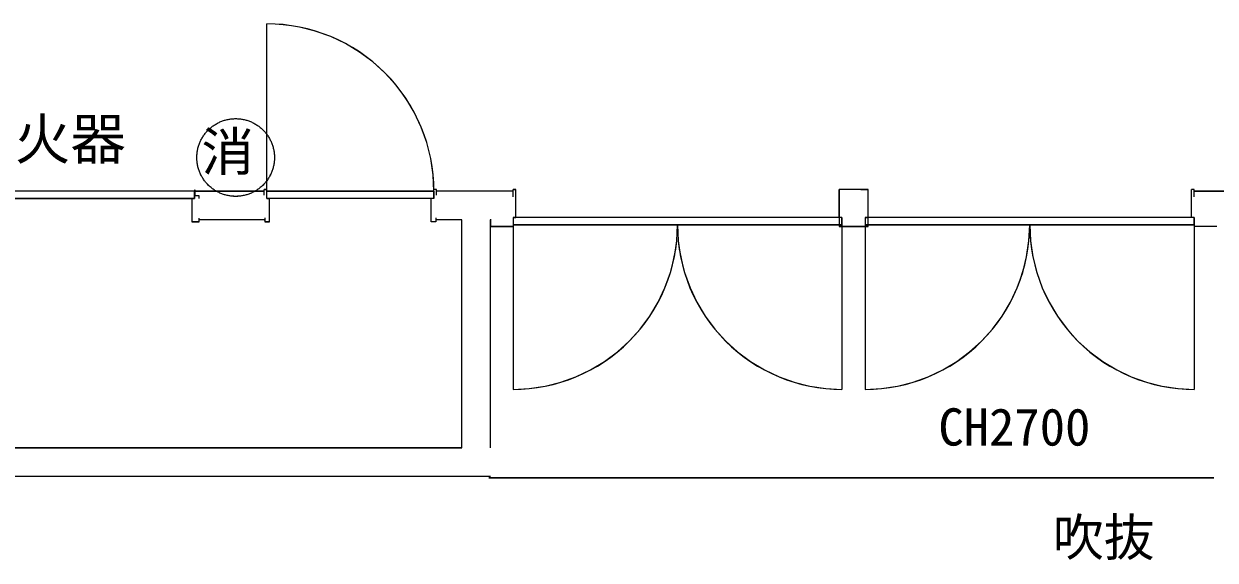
# Model space of a CAD drawing. Units: millimetres, scale not verified. Extents: x -26608 to 26608, y -19482 to 19482.
# Drawn here: x -2395 to 4234, y -10680 to -7700 of the extents above; entities that cross this region are included whole.
import ezdxf
from ezdxf.enums import TextEntityAlignment as Align

# ---------------------------------------------------------------- set-up
doc = ezdxf.new("R2010")
doc.units = ezdxf.units.MM
doc.header["$LTSCALE"] = 100
doc.layers.add('0-1___', color=7, linetype='Continuous', lineweight=18)
doc.layers.add('0-3_220418_3__________________', color=7, linetype='Continuous', lineweight=18)
doc.styles.add('ＭＳ ゴシック', font='')
doc.styles.get('ＭＳ ゴシック').set_extended_font_data('MS Gothic')

# ---------------------------------------------------------------- blocks, each defined once
blk = doc.blocks.new('____')
at = {"layer": '0-1___'}
for q in [(2944, -8538.5), (2784, -8744.5)]:
    blk.add_line((2944, -8744.5), q, dxfattribs=at)
at = {"layer": '0-1___', "color": 5}
blk.add_line((4867.5, -10140.5), (834, -10140.5), dxfattribs=at)
at = {"layer": '0-1___', "color": 1}
for points in [[(-744.6, -8228.3), (-741.3, -8224.2), (-737.9, -8220.1), (-734.3, -8216.2), (-730.7, -8212.3), (-727, -8208.5), (-723.2, -8204.8), (-719.4, -8201.2), (-715.4, -8197.7), (-711.3, -8194.2), (-707.2, -8190.9), (-703, -8187.7), (-698.7, -8184.6), (-694.3, -8181.6), (-689.9, -8178.7), (-685.3, -8175.9), (-680.8, -8173.3), (-676.1, -8170.7), (-671.4, -8168.3), (-666.7, -8165.9), (-661.8, -8163.7), (-657, -8161.7), (-652, -8159.7), (-647.1, -8157.8), (-642.1, -8156.1), (-637, -8154.5), (-631.9, -8153), (-626.8, -8151.7), (-621.6, -8150.5), (-616.4, -8149.4), (-611.2, -8148.4), (-606, -8147.5), (-600.7, -8146.8), (-595.5, -8146.2), (-590.2, -8145.8), (-584.9, -8145.5), (-579.6, -8145.3), (-574.3, -8145.2), (-569, -8145.3), (-563.7, -8145.5)], [(-563.7, -8145.5), (-558.4, -8145.8), (-553.1, -8146.2), (-547.9, -8146.8), (-542.6, -8147.5), (-537.4, -8148.4), (-532.2, -8149.4), (-527, -8150.5), (-521.8, -8151.7), (-516.7, -8153), (-511.6, -8154.5), (-506.5, -8156.1), (-501.5, -8157.8), (-496.6, -8159.7), (-491.6, -8161.7), (-486.8, -8163.7), (-481.9, -8165.9), (-477.2, -8168.3), (-472.5, -8170.7), (-467.8, -8173.3), (-463.3, -8175.9), (-458.7, -8178.7), (-454.3, -8181.6), (-449.9, -8184.6), (-445.6, -8187.7), (-441.4, -8190.9), (-437.3, -8194.2), (-433.2, -8197.7), (-429.2, -8201.2), (-425.4, -8204.8), (-421.6, -8208.5), (-417.9, -8212.3), (-414.3, -8216.2), (-410.7, -8220.1), (-407.3, -8224.2), (-404, -8228.3), (-400.8, -8232.5), (-397.7, -8236.8), (-394.7, -8241.2), (-391.8, -8245.6)], [(-781, -8423.9), (-782.5, -8418.8), (-783.8, -8413.7), (-785.1, -8408.5), (-786.1, -8403.3), (-787.1, -8398.1), (-788, -8392.9), (-788.7, -8387.7), (-789.3, -8382.4), (-789.7, -8377.1), (-790, -8371.8), (-790.2, -8366.5), (-790.3, -8361.2), (-790.2, -8355.9), (-790, -8350.6), (-789.7, -8345.3), (-789.3, -8340), (-788.7, -8334.8), (-788, -8329.5), (-787.1, -8324.3), (-786.1, -8319.1), (-785.1, -8313.9), (-783.8, -8308.7), (-782.5, -8303.6), (-781, -8298.5), (-779.4, -8293.5), (-777.7, -8288.4), (-775.8, -8283.5), (-773.9, -8278.5), (-771.8, -8273.7), (-769.6, -8268.9), (-767.2, -8264.1), (-764.8, -8259.4), (-762.2, -8254.7), (-759.6, -8250.2), (-756.8, -8245.6), (-753.9, -8241.2), (-750.9, -8236.8), (-747.8, -8232.5), (-744.6, -8228.3)], [(-391.8, -8245.6), (-389, -8250.2), (-386.4, -8254.7), (-383.8, -8259.4), (-381.4, -8264.1), (-379, -8268.9), (-376.8, -8273.7), (-374.7, -8278.5), (-372.8, -8283.5), (-370.9, -8288.4), (-369.2, -8293.5), (-367.6, -8298.5), (-366.1, -8303.6), (-364.8, -8308.7), (-363.5, -8313.9), (-362.5, -8319.1), (-361.5, -8324.3), (-360.6, -8329.5), (-359.9, -8334.8), (-359.3, -8340), (-358.9, -8345.3), (-358.6, -8350.6), (-358.4, -8355.9)], [(-358.4, -8355.9), (-358.3, -8361.2), (-358.4, -8366.5), (-358.6, -8371.8), (-358.9, -8377.1), (-359.3, -8382.4), (-359.9, -8387.7), (-360.6, -8392.9), (-361.5, -8398.1), (-362.5, -8403.3), (-363.5, -8408.5), (-364.8, -8413.7), (-366.1, -8418.8), (-367.6, -8423.9), (-369.2, -8429), (-370.9, -8434), (-372.8, -8438.9), (-374.7, -8443.9), (-376.8, -8448.7), (-379, -8453.6), (-381.4, -8458.3), (-383.8, -8463), (-386.4, -8467.7), (-389, -8472.3), (-391.8, -8476.8), (-394.7, -8481.2), (-397.7, -8485.6), (-400.8, -8489.9), (-404, -8494.1), (-407.3, -8498.2), (-410.7, -8502.3), (-414.3, -8506.3), (-417.9, -8510.2), (-421.6, -8513.9), (-425.4, -8517.6), (-429.2, -8521.3), (-433.2, -8524.8), (-437.3, -8528.2), (-441.4, -8531.5), (-445.6, -8534.7)], [(-642.1, -8566.3), (-647.1, -8564.6), (-652, -8562.7), (-657, -8560.8), (-661.8, -8558.7), (-666.7, -8556.5), (-671.4, -8554.1), (-676.1, -8551.7), (-680.8, -8549.1), (-685.3, -8546.5), (-689.9, -8543.7), (-694.3, -8540.8), (-698.7, -8537.8), (-703, -8534.7), (-707.2, -8531.5), (-711.3, -8528.2), (-715.4, -8524.8), (-719.4, -8521.3), (-723.2, -8517.6), (-727, -8513.9), (-730.7, -8510.2), (-734.3, -8506.3), (-737.9, -8502.3), (-741.3, -8498.2), (-744.6, -8494.1), (-747.8, -8489.9), (-750.9, -8485.6), (-753.9, -8481.2), (-756.8, -8476.8), (-759.6, -8472.3), (-762.2, -8467.7), (-764.8, -8463), (-767.2, -8458.3), (-769.6, -8453.6), (-771.8, -8448.7), (-773.9, -8443.9), (-775.8, -8438.9), (-777.7, -8434), (-779.4, -8429), (-781, -8423.9)], [(-445.6, -8534.7), (-449.9, -8537.8), (-454.3, -8540.8), (-458.7, -8543.7), (-463.3, -8546.5), (-467.8, -8549.1), (-472.5, -8551.7), (-477.2, -8554.1), (-481.9, -8556.5), (-486.8, -8558.7), (-491.6, -8560.8), (-496.6, -8562.7), (-501.5, -8564.6), (-506.5, -8566.3), (-511.6, -8567.9), (-516.7, -8569.4), (-521.8, -8570.7), (-527, -8572), (-532.2, -8573.1), (-537.4, -8574), (-542.6, -8574.9), (-547.9, -8575.6), (-553.1, -8576.2), (-558.4, -8576.6), (-563.7, -8576.9), (-569, -8577.1), (-574.3, -8577.2), (-579.6, -8577.1), (-584.9, -8576.9), (-590.2, -8576.6), (-595.5, -8576.2), (-600.7, -8575.6), (-606, -8574.9), (-611.2, -8574), (-616.4, -8573.1), (-621.6, -8572), (-626.8, -8570.7), (-631.9, -8569.4), (-637, -8567.9), (-642.1, -8566.3)]]:
    blk.add_lwpolyline(points, dxfattribs=at)
at = {"layer": '0-1___'}
blk.add_lwpolyline([(2944, -8538.5), (2784, -8538.5), (2784, -8744.5)], dxfattribs=at)
at = {"layer": '0-3_220418_3__________________'}
for p, q in [((-401, -8548.5), (-401, -7618.5)), ((-803, -8548.5), (-1933, -8548.5)), ((-803, -8589), (-803, -8548.5)), ((-416, -8548.5), (-799, -8548.5)), ((-401, -8538.5), (-416, -8538.5)), ((-416, -8570.5), (-416, -8538.5)), ((-401, -8588.5), (-401, -8538.5)), ((-401, -8588.5), (-401, -8548.5)), ((529, -8548.5), (-401, -8548.5)), ((529, -8588.5), (529, -8538.5)), ((544, -8538.5), (529, -8538.5)), ((529, -8548.5), (529, -8588.5)), ((544, -8570.5), (544, -8538.5)), ((969, -8548.5), (544, -8548.5)), ((984, -8538.5), (969, -8538.5)), ((969, -8579), (969, -8538.5)), ((984, -8694.5), (984, -8538.5)), ((2784, -8694.5), (2784, -8538.5)), ((2944, -8694.5), (2944, -8538.5)), ((4744, -8694.5), (4744, -8538.5)), ((4759, -8538.5), (4744, -8538.5)), ((4759, -8579), (4759, -8538.5)), ((5184, -8548.5), (4759, -8548.5)), ((-803, -8589), (-1933, -8589)), ((-818, -8589), (-818, -8718)), ((529, -8588.5), (-401, -8588.5)), ((-386, -8718), (-386, -8588.5)), ((514, -8718), (514, -8588.5)), ((-778, -8718), (-818, -8718)), ((-778, -8718), (-778, -8698)), ((-411, -8708), (-778, -8708)), ((-411, -8695.5), (-411, -8718)), ((-386, -8718), (-411, -8718)), ((539, -8718), (514, -8718)), ((539, -8695.5), (539, -8718)), ((683.5, -8708), (539, -8708)), ((683.5, -9973.5), (683.5, -8708)), ((844, -8704), (844, -8744.5)), ((844, -9973.5), (844, -8708)), ((969, -8744.5), (844, -8744.5)), ((969, -8694.5), (969, -8744.5)), ((2799, -8694.5), (969, -8694.5)), ((969, -8694.5), (969, -8734.5)), ((969, -8734.5), (969, -9649.5)), ((2799, -8734.5), (969, -8734.5)), ((2799, -8694.5), (2799, -8744.5)), ((2799, -8734.5), (2799, -8694.5)), ((2799, -8734.5), (2799, -9649.5)), ((2929, -8694.5), (2929, -8744.5)), ((4759, -8734.5), (2929, -8734.5)), ((4759, -8694.5), (4759, -8744.5)), ((4759, -8734.5), (4759, -8694.5)), ((4759, -8734.5), (4759, -9649.5)), ((4884, -8744.5), (4759, -8744.5)), ((683.5, -9973.5), (-2305.5, -9973.5)), ((844.5, -10134.5), (-5616.5, -10134.5))]:
    blk.add_line(p, q, dxfattribs=at)
for points in [[(529, -8548.5), (524.5, -8457.4), (511.1, -8367.1), (488.9, -8278.6), (458.2, -8192.6), (419.1, -8110.1), (372.2, -8031.8), (317.9, -7958.5), (256.6, -7890.9), (188.9, -7829.6), (115.6, -7775.3), (37.4, -7728.3), (-45.2, -7689.3), (-131.1, -7658.6), (-219.6, -7636.4), (-309.9, -7623), (-401, -7618.5)], [(-778, -8589), (-778, -8574), (-799, -8574), (-799, -8543.5), (-803, -8543.5), (-803, -8589)], [(969, -9649.5), (1058.6, -9645.1), (1147.5, -9631.9), (1234.6, -9610.1), (1319.1, -9579.9), (1400.3, -9541.5), (1477.3, -9495.3), (1549.4, -9441.8), (1616, -9381.5), (1676.3, -9315), (1729.7, -9242.9), (1775.9, -9165.9), (1814.3, -9084.7), (1844.6, -9000.1), (1866.4, -8913), (1879.5, -8824.2), (1884, -8734.5)], [(1884, -8734.5), (1888.4, -8824.2), (1901.5, -8913), (1923.4, -9000.1), (1953.6, -9084.7), (1992, -9165.9), (2038.2, -9242.9), (2091.6, -9315), (2152, -9381.5), (2218.5, -9441.8), (2290.6, -9495.3), (2367.6, -9541.5), (2448.8, -9579.9), (2533.3, -9610.1), (2620.4, -9631.9), (2709.3, -9645.1), (2799, -9649.5)], [(4759, -8694.5), (2929, -8694.5), (2929, -8734.5)], [(2929, -8734.5), (2929, -9649.5), (3018.6, -9645.1), (3107.5, -9631.9), (3194.6, -9610.1), (3279.1, -9579.9), (3360.3, -9541.5), (3437.3, -9495.3), (3509.4, -9441.8), (3576, -9381.5), (3636.3, -9315), (3689.7, -9242.9), (3735.9, -9165.9), (3774.3, -9084.7), (3804.6, -9000.1), (3826.4, -8913), (3839.5, -8824.2), (3844, -8734.5)], [(3844, -8734.5), (3848.4, -8824.2), (3861.5, -8913), (3883.4, -9000.1), (3913.6, -9084.7), (3952, -9165.9), (3998.2, -9242.9), (4051.6, -9315), (4112, -9381.5), (4178.5, -9441.8), (4250.6, -9495.3), (4327.6, -9541.5), (4408.8, -9579.9), (4493.3, -9610.1), (4580.4, -9631.9), (4669.3, -9645.1), (4759, -9649.5)]]:
    blk.add_lwpolyline(points, dxfattribs=at)

msp = doc.modelspace()

# ---------------------------------------------------------------- linework, layer by layer
at = {"layer": '0-1___', "color": 5}
msp.add_line((192.1, -10222.6), (4225.7, -10222.6), dxfattribs=at)
at = {"layer": '0-1___', "color": 1}
for points in [[(-1383.1, -8306.2), (-1379.7, -8302.2), (-1376.2, -8298.2), (-1372.5, -8294.3), (-1368.8, -8290.5), (-1365, -8286.8), (-1361.2, -8283.2), (-1357.2, -8279.7), (-1353.1, -8276.3), (-1349, -8273), (-1344.8, -8269.8), (-1340.5, -8266.6), (-1336.1, -8263.7), (-1331.7, -8260.8), (-1327.2, -8258), (-1322.6, -8255.3), (-1317.9, -8252.8), (-1313.2, -8250.3), (-1308.5, -8248), (-1303.6, -8245.8), (-1298.8, -8243.7), (-1293.8, -8241.7), (-1288.9, -8239.9), (-1283.9, -8238.2), (-1278.8, -8236.5), (-1273.7, -8235.1), (-1268.6, -8233.7), (-1263.4, -8232.5), (-1258.2, -8231.4), (-1253, -8230.4), (-1247.8, -8229.6), (-1242.5, -8228.9), (-1237.3, -8228.3), (-1232, -8227.8), (-1226.7, -8227.5), (-1221.4, -8227.3), (-1216.1, -8227.2), (-1210.8, -8227.3), (-1205.5, -8227.5), (-1200.2, -8227.8)], [(-1200.2, -8227.8), (-1194.9, -8228.3), (-1189.7, -8228.9), (-1184.4, -8229.6), (-1179.2, -8230.4), (-1174, -8231.4), (-1168.8, -8232.5), (-1163.6, -8233.7), (-1158.5, -8235.1), (-1153.4, -8236.5), (-1148.4, -8238.2), (-1143.3, -8239.9), (-1138.4, -8241.7), (-1133.4, -8243.7), (-1128.6, -8245.8), (-1123.8, -8248), (-1119, -8250.3), (-1114.3, -8252.8), (-1109.6, -8255.3), (-1105.1, -8258), (-1100.5, -8260.8), (-1096.1, -8263.7), (-1091.7, -8266.6), (-1087.4, -8269.8), (-1083.2, -8273), (-1079.1, -8276.3), (-1075, -8279.7), (-1071.1, -8283.2), (-1067.2, -8286.8), (-1063.4, -8290.5), (-1059.7, -8294.3), (-1056.1, -8298.2), (-1052.6, -8302.2), (-1049.1, -8306.2), (-1045.8, -8310.4), (-1042.6, -8314.6), (-1039.5, -8318.9), (-1036.5, -8323.2), (-1033.6, -8327.7), (-1030.8, -8332.2)], [(-1424.3, -8500.9), (-1425.6, -8495.7), (-1426.9, -8490.6), (-1428, -8485.4), (-1428.9, -8480.2), (-1429.8, -8474.9), (-1430.5, -8469.7), (-1431.1, -8464.4), (-1431.5, -8459.1), (-1431.8, -8453.8), (-1432, -8448.5), (-1432.1, -8443.2), (-1432, -8437.9), (-1431.8, -8432.6), (-1431.5, -8427.4), (-1431.1, -8422.1), (-1430.5, -8416.8), (-1429.8, -8411.6), (-1428.9, -8406.3), (-1428, -8401.1), (-1426.9, -8395.9), (-1425.6, -8390.8), (-1424.3, -8385.6), (-1422.8, -8380.5), (-1421.2, -8375.5), (-1419.5, -8370.5), (-1417.6, -8365.5), (-1415.7, -8360.6), (-1413.6, -8355.7), (-1411.4, -8350.9), (-1409, -8346.1), (-1406.6, -8341.4), (-1404, -8336.8), (-1401.4, -8332.2), (-1398.6, -8327.7), (-1395.7, -8323.2), (-1392.7, -8318.9), (-1389.6, -8314.6), (-1386.4, -8310.4), (-1383.1, -8306.2)], [(-1030.8, -8332.2), (-1028.2, -8336.8), (-1025.6, -8341.4), (-1023.2, -8346.1), (-1020.8, -8350.9), (-1018.6, -8355.7), (-1016.6, -8360.6), (-1014.6, -8365.5), (-1012.7, -8370.5), (-1011, -8375.5), (-1009.4, -8380.5), (-1007.9, -8385.6), (-1006.6, -8390.8), (-1005.4, -8395.9), (-1004.3, -8401.1), (-1003.3, -8406.3), (-1002.4, -8411.6), (-1001.7, -8416.8), (-1001.1, -8422.1), (-1000.7, -8427.4), (-1000.4, -8432.6), (-1000.2, -8437.9), (-1000.1, -8443.2)], [(-1000.1, -8443.2), (-1000.2, -8448.5), (-1000.4, -8453.8), (-1000.7, -8459.1), (-1001.1, -8464.4), (-1001.7, -8469.7), (-1002.4, -8474.9), (-1003.3, -8480.2), (-1004.3, -8485.4), (-1005.4, -8490.6), (-1006.6, -8495.7), (-1007.9, -8500.9), (-1009.4, -8505.9), (-1011, -8511), (-1012.7, -8516), (-1014.6, -8521), (-1016.6, -8525.9), (-1018.6, -8530.8), (-1020.8, -8535.6), (-1023.2, -8540.4), (-1025.6, -8545.1), (-1028.2, -8549.7), (-1030.8, -8554.3), (-1033.6, -8558.8), (-1036.5, -8563.3), (-1039.5, -8567.6), (-1042.6, -8571.9), (-1045.8, -8576.1), (-1049.1, -8580.3), (-1052.6, -8584.3), (-1056.1, -8588.3), (-1059.7, -8592.2), (-1063.4, -8596), (-1067.2, -8599.7), (-1071.1, -8603.3), (-1075, -8606.8), (-1079.1, -8610.2), (-1083.2, -8613.5), (-1087.4, -8616.7), (-1091.7, -8619.8)], [(-1288.9, -8646.6), (-1293.8, -8644.8), (-1298.8, -8642.8), (-1303.6, -8640.7), (-1308.5, -8638.5), (-1313.2, -8636.2), (-1317.9, -8633.7), (-1322.6, -8631.2), (-1327.2, -8628.5), (-1331.7, -8625.7), (-1336.1, -8622.8), (-1340.5, -8619.8), (-1344.8, -8616.7), (-1349, -8613.5), (-1353.1, -8610.2), (-1357.2, -8606.8), (-1361.2, -8603.3), (-1365, -8599.7), (-1368.8, -8596), (-1372.5, -8592.2), (-1376.2, -8588.3), (-1379.7, -8584.3), (-1383.1, -8580.3), (-1386.4, -8576.1), (-1389.6, -8571.9), (-1392.7, -8567.6), (-1395.7, -8563.3), (-1398.6, -8558.8), (-1401.4, -8554.3), (-1404, -8549.7), (-1406.6, -8545.1), (-1409, -8540.4), (-1411.4, -8535.6), (-1413.6, -8530.8), (-1415.7, -8525.9), (-1417.6, -8521), (-1419.5, -8516), (-1421.2, -8511), (-1422.8, -8505.9), (-1424.3, -8500.9)], [(-1091.7, -8619.8), (-1096.1, -8622.8), (-1100.5, -8625.7), (-1105.1, -8628.5), (-1109.6, -8631.2), (-1114.3, -8633.7), (-1119, -8636.2), (-1123.8, -8638.5), (-1128.6, -8640.7), (-1133.4, -8642.8), (-1138.4, -8644.8), (-1143.3, -8646.6), (-1148.4, -8648.3), (-1153.4, -8649.9), (-1158.5, -8651.4), (-1163.6, -8652.8), (-1168.8, -8654), (-1174, -8655.1), (-1179.2, -8656.1), (-1184.4, -8656.9), (-1189.7, -8657.6), (-1194.9, -8658.2), (-1200.2, -8658.7), (-1205.5, -8659), (-1210.8, -8659.2), (-1216.1, -8659.2), (-1221.4, -8659.2), (-1226.7, -8659), (-1232, -8658.7), (-1237.3, -8658.2), (-1242.5, -8657.6), (-1247.8, -8656.9), (-1253, -8656.1), (-1258.2, -8655.1), (-1263.4, -8654), (-1268.6, -8652.8), (-1273.7, -8651.4), (-1278.8, -8649.9), (-1283.9, -8648.3), (-1288.9, -8646.6)]]:
    msp.add_lwpolyline(points, dxfattribs=at)
at = {"layer": '0-1___'}
msp.add_lwpolyline([(2142.1, -8620.6), (2142.1, -8826.6), (2302.1, -8826.6), (2302.1, -8620.6)], close=True, dxfattribs=at)
at = {"layer": '0-3_220418_3__________________'}
for p, q in [((-1042.9, -8630.6), (-1042.9, -7700.6)), ((-1440.9, -8630.6), (-1057.9, -8630.6)), ((-1057.9, -8620.6), (-1042.9, -8620.6)), ((-1057.9, -8652.6), (-1057.9, -8620.6)), ((-1042.9, -8670.6), (-1042.9, -8620.6)), ((-1042.9, -8670.6), (-1027.9, -8670.6)), ((-1027.9, -8800.1), (-1027.9, -8670.6)), ((-112.9, -8670.6), (-127.9, -8670.6)), ((-127.9, -8800.1), (-127.9, -8670.6)), ((-112.9, -8670.6), (-112.9, -8620.6)), ((-97.9, -8620.6), (-112.9, -8620.6)), ((-97.9, -8652.6), (-97.9, -8620.6)), ((327.1, -8630.6), (-97.9, -8630.6)), ((327.1, -8620.6), (342.1, -8620.6)), ((327.1, -8661.1), (327.1, -8620.6)), ((342.1, -8776.6), (342.1, -8620.6)), ((2142.1, -8776.6), (2142.1, -8620.6)), ((2262.1, -8620.6), (2142.1, -8620.6)), ((2262.1, -8620.6), (2302.1, -8620.6)), ((2302.1, -8776.6), (2302.1, -8620.6)), ((4102.1, -8776.6), (4102.1, -8620.6)), ((4117.1, -8620.6), (4102.1, -8620.6)), ((4117.1, -8661.1), (4117.1, -8620.6)), ((4117.1, -8630.6), (4542.1, -8630.6)), ((-1052.9, -8790.1), (-1419.9, -8790.1)), ((-1056.9, -8790.1), (-1052.9, -8790.1)), ((-1052.9, -8777.6), (-1052.9, -8800.1)), ((-1052.9, -8800.1), (-1027.9, -8800.1)), ((-102.9, -8800.1), (-127.9, -8800.1)), ((-102.9, -8777.6), (-102.9, -8800.1)), ((41.6, -8790.1), (-102.9, -8790.1)), ((41.6, -10055.6), (41.6, -8790.1)), ((202.1, -8786.1), (202.1, -8826.6)), ((202.1, -10055.6), (202.1, -8790.1)), ((327.1, -8776.6), (327.1, -8826.6)), ((327.1, -8776.6), (342.1, -8776.6)), ((2157.1, -8776.6), (2142.1, -8776.6)), ((2157.1, -8776.6), (2157.1, -8826.6)), ((2287.1, -8776.6), (2287.1, -8826.6)), ((2287.1, -8776.6), (2302.1, -8776.6)), ((4117.1, -8776.6), (4102.1, -8776.6)), ((4117.1, -8776.6), (4117.1, -8826.6)), ((202.1, -8826.6), (327.1, -8826.6)), ((327.1, -8816.6), (327.1, -9731.6)), ((2157.1, -8816.6), (2157.1, -9731.6)), ((2262.1, -8826.6), (2157.1, -8826.6)), ((2262.1, -8826.6), (2287.1, -8826.6)), ((2287.1, -8816.6), (2287.1, -9731.6)), ((4117.1, -8816.6), (4117.1, -9731.6)), ((4242.1, -8826.6), (4117.1, -8826.6)), ((-2947.4, -10055.6), (41.6, -10055.6)), ((202.6, -10216.6), (-6258.4, -10216.6))]:
    msp.add_line(p, q, dxfattribs=at)
for points in [[(-2574.9, -8630.6), (-2574.9, -8671.1), (-1444.9, -8671.1), (-1444.9, -8630.6)], [(-112.9, -8670.6), (-1042.9, -8670.6), (-1042.9, -8630.6), (-112.9, -8630.6)], [(2157.1, -8776.6), (327.1, -8776.6), (327.1, -8816.6), (2157.1, -8816.6)], [(4117.1, -8776.6), (2287.1, -8776.6), (2287.1, -8816.6), (4117.1, -8816.6)]]:
    msp.add_lwpolyline(points, close=True, dxfattribs=at)
msp.add_lwpolyline([(-1419.9, -8671.1), (-1419.9, -8656.1), (-1440.9, -8656.1), (-1440.9, -8625.6), (-1444.9, -8625.6), (-1444.9, -8671.1), (-1459.9, -8671.1), (-1459.9, -8800.1), (-1419.9, -8800.1), (-1419.9, -8780.1)], dxfattribs=at)
for centre, radius, start, end in [((-1042.9, -8630.6), 930, 45, 90), ((-1042.9, -8630.6), 930, 360, 45), ((327.1, -8816.6), 915, 315, 0), ((2157.1, -8816.6), 915, 180, 225), ((2287.1, -8816.6), 915, 315, 0), ((4117.1, -8816.6), 915, 180, 225), ((327.1, -8816.6), 915, 270, 315), ((2157.1, -8816.6), 915, 225, 270), ((2287.1, -8816.6), 915, 270, 315), ((4117.1, -8816.6), 915, 225, 270)]:
    msp.add_arc(centre, radius, start, end, dxfattribs=at)

# ---------------------------------------------------------------- block references
at = {"layer": '0-1___'}
msp.add_blockref('____', (-641.8, -82), dxfattribs=at)

# ---------------------------------------------------------------- texts
at = {"layer": '0-1___', "style": 'ＭＳ ゴシック'}
for s, height, p in [('消火器', 225.9, (-2751.9, -8520.4)), ('消', 214.2, (-1406.6, -8582)), ('CH2700', 207.2, (2693.6, -10106.1)), ('吹抜', 207.2, (3330.6, -10719.2))]:
    msp.add_text(s, height=height, dxfattribs=at).set_placement(p, align=Align.BOTTOM_LEFT)

doc.saveas('drawing.dxf')
